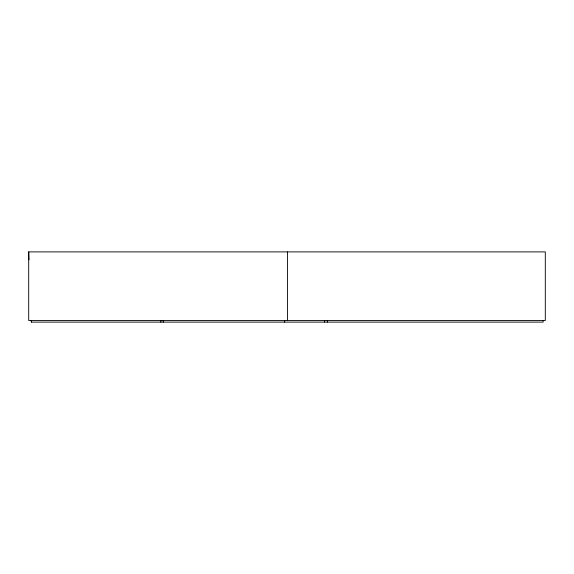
<?xml version="1.0" encoding="UTF-8"?>
<svg xmlns="http://www.w3.org/2000/svg" width="574" height="574" viewBox="0 0 574 574"><rect width="100%" height="100%" fill="white"/><g stroke="black" fill="none" stroke-linecap="round" stroke-linejoin="round"><path stroke-width="0.86" d="M28.7 251.893L545.3 251.893L545.3 320.493L28.7 320.493L28.7 251.893L29.001 259.893M31.34 322.107L31.34 320.335L31.34 322.107L543.155 322.107L543.155 320.335M327.359 320.335L327.359 322.107M324.626 320.335L324.626 322.107M287.567 251.893L287.567 320.493M284.661 320.335L284.661 322.107M163.274 320.335L163.274 322.107M160.849 320.335L160.849 322.107"/></g></svg>
